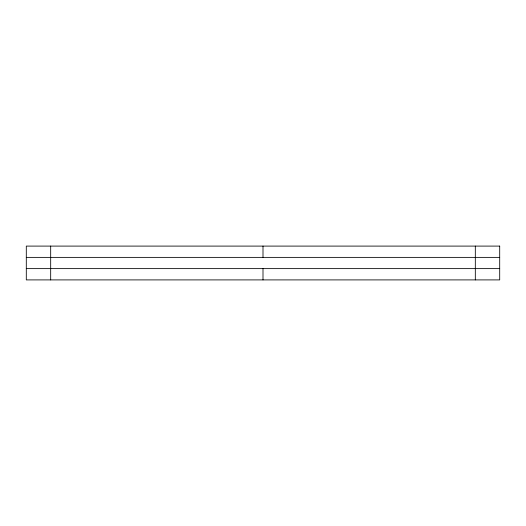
<?xml version="1.0" encoding="UTF-8"?>
<svg xmlns="http://www.w3.org/2000/svg" width="526" height="526" viewBox="0 0 526 526"><rect width="100%" height="100%" fill="white"/><g stroke="black" fill="none" stroke-linecap="round" stroke-linejoin="round"><path stroke-width="0.79" d="M26.3 257.378L499.7 257.378M26.3 268.622L499.7 268.622M475.32 246.096L475.32 279.904M263 246.096L263 257.365M263 268.635L263 279.904M50.68 246.096L50.68 279.904M499.7 246.096L26.3 246.096L26.3 279.904L499.7 279.904L499.7 246.096"/></g></svg>
